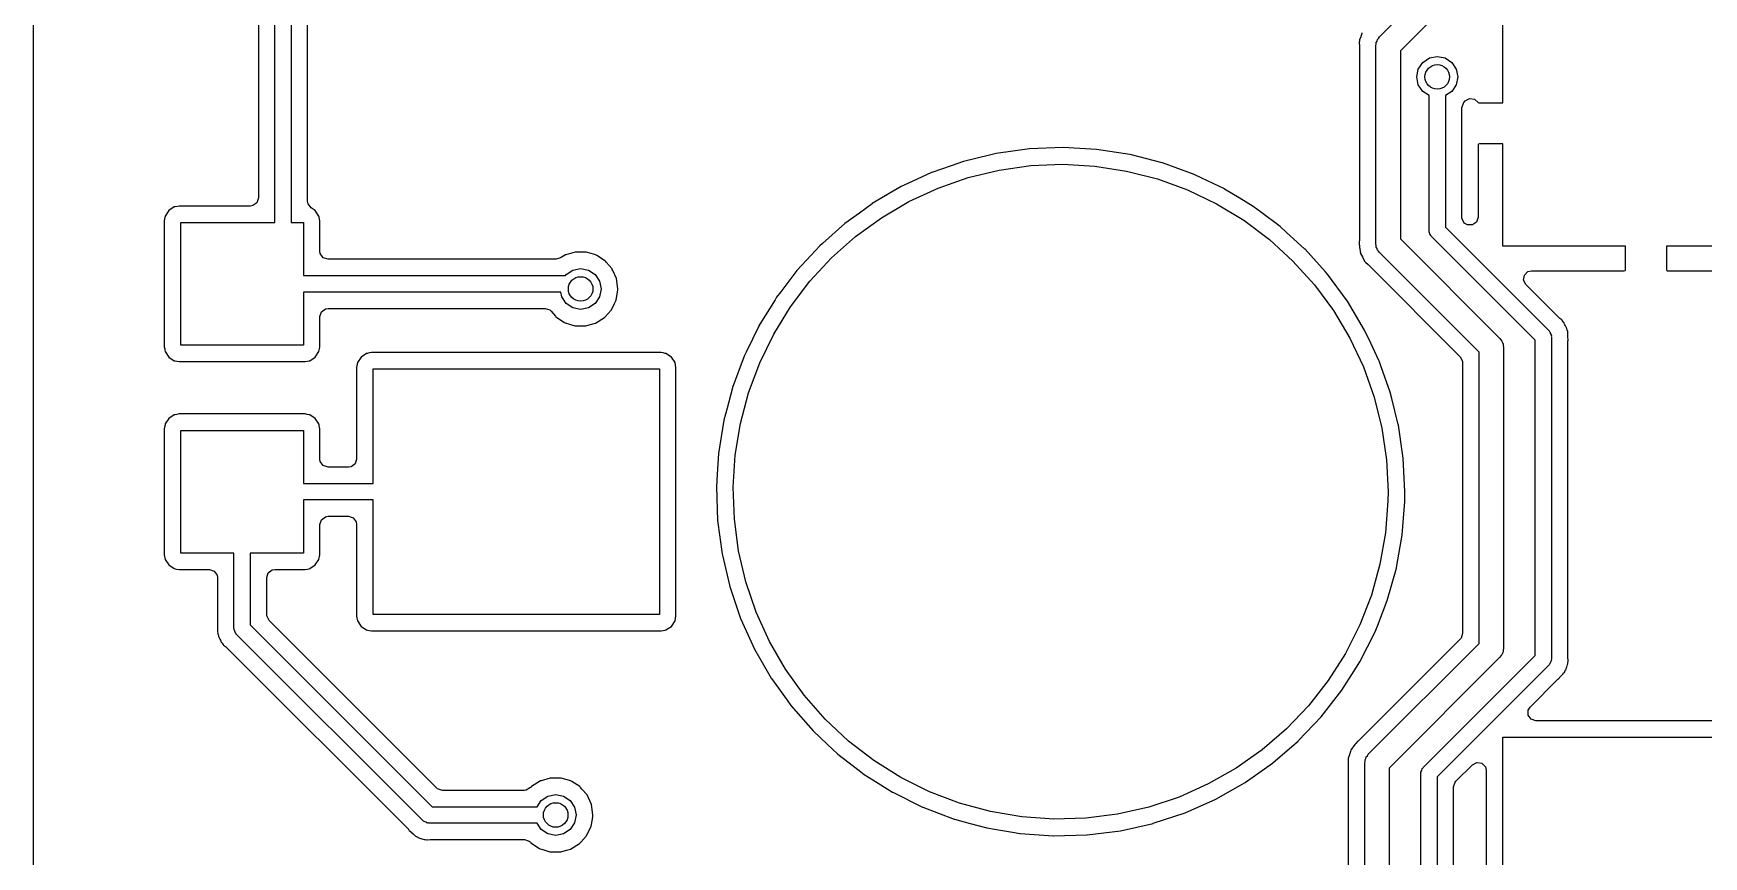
# Model space of a CAD drawing. Extents: x 0.04 to 2.01, y 0.04 to 5.04.
# Drawn here: x 0.037 to 0.841, y 2.354 to 2.75 of the extents above; entities that cross this region are included whole.
import ezdxf

# ---------------------------------------------------------------- set-up
doc = ezdxf.new("R2010")
doc.units = 0
doc.header["$MEASUREMENT"] = 0
doc.layers.add('BLACK', color=7, linetype='CONTINUOUS')

msp = doc.modelspace()

# ---------------------------------------------------------------- linework, layer by layer
at = {"layer": 'BLACK', "linetype": 'CONTINUOUS'}
for p, q in [((0.037421, 0.04722), (0.037421, 3.85916)), ((0.153543, 2.65906), (0.153543, 2.94583)), ((0.161417, 2.94665), (0.161417, 2.65906)), ((0.169311, 2.6693), (0.169311, 2.94114)), ((0.14565, 2.93914), (0.14565, 2.67085)), ((0.684801, 2.74827), (0.732045, 2.79551)), ((0.738667, 2.78543), (0.694882, 2.74165)), ((0.744094, 2.71654), (0.744094, 2.76575)), ((0.675818, 2.74827), (0.675301, 2.7468)), ((0.675874, 2.74845), (0.675818, 2.74827)), ((0.676321, 2.74994), (0.675874, 2.74845)), ((0.676413, 2.75025), (0.676321, 2.74994)), ((0.683862, 2.74705), (0.684412, 2.7476)), ((0.684412, 2.7476), (0.684801, 2.74827)), ((0.67517, 2.74609), (0.675097, 2.74585)), ((0.675097, 2.74585), (0.675109, 2.74553)), ((0.675109, 2.74553), (0.675174, 2.74388)), ((0.675174, 2.74615), (0.67517, 2.74609)), ((0.675177, 2.74621), (0.675174, 2.74615)), ((0.675174, 2.74388), (0.675177, 2.74372)), ((0.675195, 2.7465), (0.675177, 2.7463)), ((0.675177, 2.7463), (0.675177, 2.74621)), ((0.675177, 2.74372), (0.675177, 2.65059)), ((0.675301, 2.7468), (0.675195, 2.7465)), ((0.683071, 2.74409), (0.683272, 2.74485)), ((0.683071, 2.6487), (0.683071, 2.74409)), ((0.683272, 2.74562), (0.683661, 2.7463)), ((0.683272, 2.74485), (0.683272, 2.74562)), ((0.683661, 2.7463), (0.683862, 2.74705)), ((0.694882, 2.74165), (0.694882, 2.65115)), ((0.702756, 2.72906), (0.703505, 2.73282)), ((0.703505, 2.73282), (0.705639, 2.73601)), ((0.705639, 2.73601), (0.708832, 2.73815)), ((0.708832, 2.73815), (0.712598, 2.7389)), ((0.712598, 2.7389), (0.716365, 2.73815)), ((0.716365, 2.73815), (0.719558, 2.73601)), ((0.719558, 2.73601), (0.721692, 2.73282)), ((0.721692, 2.73282), (0.722441, 2.72906)), ((0.703505, 2.72529), (0.702756, 2.72906)), ((0.705639, 2.7221), (0.703505, 2.72529)), ((0.721692, 2.72529), (0.719558, 2.7221)), ((0.722441, 2.72906), (0.721692, 2.72529)), ((0.708661, 2.72008), (0.705639, 2.7221)), ((0.708661, 2.65508), (0.708661, 2.72008)), ((0.719558, 2.7221), (0.716535, 2.72008)), ((0.716535, 2.72008), (0.716535, 2.65671)), ((0.724429, 2.71419), (0.725174, 2.71648)), ((0.725174, 2.71648), (0.725437, 2.71681)), ((0.725437, 2.71681), (0.726041, 2.71747)), ((0.726041, 2.71747), (0.72813, 2.71867)), ((0.72813, 2.71867), (0.730525, 2.71842)), ((0.730525, 2.71842), (0.732311, 2.7168)), ((0.732311, 2.7168), (0.732342, 2.71673)), ((0.732342, 2.71673), (0.732608, 2.71654)), ((0.732608, 2.71654), (0.744094, 2.71654)), ((0.724429, 2.66159), (0.724429, 2.71419)), ((0.497328, 2.69141), (0.48484, 2.68839)), ((0.500471, 2.69217), (0.497328, 2.69141)), ((0.51649, 2.69442), (0.500471, 2.69217)), ((0.532652, 2.6951), (0.51649, 2.69442)), ((0.532747, 2.69509), (0.532652, 2.6951)), ((0.548708, 2.6942), (0.532747, 2.69509)), ((0.532747, 2.69509), (0.532747, 2.69509)), ((0.548803, 2.69419), (0.548708, 2.6942)), ((0.548708, 2.6942), (0.548708, 2.6942)), ((0.564789, 2.69172), (0.548803, 2.69419)), ((0.564881, 2.6917), (0.564789, 2.69172)), ((0.580366, 2.68772), (0.564881, 2.6917)), ((0.732401, 2.69669), (0.732283, 2.69653)), ((0.732283, 2.69653), (0.732283, 2.66153)), ((0.732901, 2.69685), (0.732401, 2.69669)), ((0.744094, 2.69685), (0.732901, 2.69685)), ((0.744094, 2.64764), (0.744094, 2.69685)), ((0.469471, 2.68304), (0.469385, 2.683)), ((0.469561, 2.68308), (0.469471, 2.68304)), ((0.478909, 2.68633), (0.469561, 2.68308)), ((0.469561, 2.68308), (0.469561, 2.68308)), ((0.484748, 2.68836), (0.478909, 2.68633)), ((0.48484, 2.68839), (0.484748, 2.68836)), ((0.48484, 2.68839), (0.48484, 2.68839)), ((0.487033, 2.6806), (0.501987, 2.68422)), ((0.501987, 2.68422), (0.517223, 2.68636)), ((0.517223, 2.68636), (0.532595, 2.687)), ((0.532595, 2.687), (0.547957, 2.68615)), ((0.547957, 2.68615), (0.563162, 2.68379)), ((0.563162, 2.68379), (0.578064, 2.67997)), ((0.580457, 2.6877), (0.580366, 2.68772)), ((0.580366, 2.68772), (0.580366, 2.68772)), ((0.595658, 2.68216), (0.580457, 2.6877)), ((0.454787, 2.67626), (0.451013, 2.67405)), ((0.460052, 2.67869), (0.454787, 2.67626)), ((0.458536, 2.66909), (0.472503, 2.67554)), ((0.469385, 2.683), (0.460052, 2.67869)), ((0.472503, 2.67554), (0.487033, 2.6806)), ((0.578064, 2.67997), (0.592522, 2.6747)), ((0.595745, 2.68212), (0.595658, 2.68216)), ((0.599408, 2.68037), (0.595745, 2.68212)), ((0.595745, 2.68212), (0.595745, 2.68212)), ((0.610247, 2.67517), (0.599408, 2.68037)), ((0.610328, 2.67512), (0.610247, 2.67517)), ((0.617392, 2.67085), (0.610328, 2.67512)), ((0.610328, 2.67512), (0.610328, 2.67512)), ((0.142956, 2.66714), (0.141752, 2.66695)), ((0.144905, 2.66856), (0.142956, 2.66714)), ((0.14565, 2.67085), (0.144905, 2.66856)), ((0.169552, 2.66795), (0.169311, 2.6693)), ((0.171043, 2.66606), (0.169552, 2.66795)), ((0.440757, 2.66802), (0.434668, 2.66359)), ((0.440758, 2.66802), (0.440757, 2.66802)), ((0.440834, 2.66807), (0.440758, 2.66802)), ((0.440916, 2.66812), (0.440834, 2.66807)), ((0.451013, 2.67405), (0.440916, 2.66812)), ((0.440916, 2.66812), (0.440916, 2.66812)), ((0.445266, 2.6613), (0.458536, 2.66909)), ((0.592522, 2.6747), (0.606398, 2.66805)), ((0.606398, 2.66805), (0.619558, 2.66008)), ((0.624084, 2.66679), (0.617392, 2.67085)), ((0.100713, 2.66153), (0.100374, 2.65983)), ((0.100374, 2.65983), (0.100374, 2.59922)), ((0.100757, 2.66176), (0.100713, 2.66153)), ((0.100832, 2.66214), (0.100757, 2.66176)), ((0.100757, 2.66176), (0.100757, 2.66176)), ((0.102577, 2.66475), (0.100832, 2.66214)), ((0.105188, 2.66649), (0.102577, 2.66475)), ((0.105564, 2.66657), (0.105188, 2.66649)), ((0.106713, 2.66679), (0.105564, 2.66657)), ((0.105564, 2.66657), (0.105564, 2.66657)), ((0.10749, 2.66695), (0.106713, 2.66679)), ((0.141752, 2.66695), (0.10749, 2.66695)), ((0.108268, 2.6), (0.108268, 2.65906)), ((0.108268, 2.65906), (0.153543, 2.65906)), ((0.161417, 2.65906), (0.167323, 2.65906)), ((0.167323, 2.65906), (0.167323, 2.63346)), ((0.173014, 2.66475), (0.171043, 2.66606)), ((0.174759, 2.66214), (0.173014, 2.66475)), ((0.174833, 2.66176), (0.174759, 2.66214)), ((0.174878, 2.66153), (0.174833, 2.66176)), ((0.174833, 2.66176), (0.174833, 2.66176)), ((0.175217, 2.65983), (0.174878, 2.66153)), ((0.175217, 2.64526), (0.175217, 2.65983)), ((0.434668, 2.66359), (0.427747, 2.65857)), ((0.432818, 2.65226), (0.445266, 2.6613)), ((0.619558, 2.66008), (0.631878, 2.65087)), ((0.62416, 2.66674), (0.624084, 2.66679)), ((0.627662, 2.66412), (0.62416, 2.66674)), ((0.62416, 2.66674), (0.62416, 2.66674)), ((0.637037, 2.6571), (0.627662, 2.66412)), ((0.724477, 2.66098), (0.724429, 2.66159)), ((0.725571, 2.65884), (0.724477, 2.66098)), ((0.731539, 2.65924), (0.72959, 2.65783)), ((0.732283, 2.66153), (0.731539, 2.65924)), ((0.427676, 2.6585), (0.416923, 2.64896)), ((0.421313, 2.64204), (0.432818, 2.65226)), ((0.427747, 2.65857), (0.427676, 2.6585)), ((0.637107, 2.65704), (0.637037, 2.6571)), ((0.640021, 2.65438), (0.637107, 2.65704)), ((0.637107, 2.65704), (0.637107, 2.65704)), ((0.648982, 2.6462), (0.640021, 2.65438)), ((0.694882, 2.65115), (0.742798, 2.60323)), ((0.70876, 2.65478), (0.708661, 2.65508)), ((0.70871, 2.65446), (0.70876, 2.65478)), ((0.709128, 2.65364), (0.70871, 2.65446)), ((0.709413, 2.65276), (0.709128, 2.65364)), ((0.70967, 2.65258), (0.709413, 2.65276)), ((0.709815, 2.65229), (0.70967, 2.65258)), ((0.759685, 2.60242), (0.709815, 2.65229)), ((0.716535, 2.65671), (0.766406, 2.60684)), ((0.72563, 2.65878), (0.725571, 2.65884)), ((0.727181, 2.65783), (0.72563, 2.65878)), ((0.72959, 2.65783), (0.727181, 2.65783)), ((0.175407, 2.64405), (0.175217, 2.64526)), ((0.176823, 2.6421), (0.175407, 2.64405)), ((0.293305, 2.64341), (0.291004, 2.64196)), ((0.293572, 2.64349), (0.293305, 2.64341)), ((0.297923, 2.64473), (0.293572, 2.64349)), ((0.293572, 2.64349), (0.293572, 2.64349)), ((0.29819, 2.64481), (0.297923, 2.64473)), ((0.297923, 2.64473), (0.297923, 2.64473)), ((0.298468, 2.64481), (0.29819, 2.64481)), ((0.300254, 2.6448), (0.298468, 2.64481)), ((0.303271, 2.64478), (0.300254, 2.6448)), ((0.305696, 2.64405), (0.303271, 2.64478)), ((0.307872, 2.6434), (0.305696, 2.64405)), ((0.308138, 2.64332), (0.307872, 2.6434)), ((0.307872, 2.6434), (0.307872, 2.6434)), ((0.308371, 2.64317), (0.308138, 2.64332)), ((0.312168, 2.64071), (0.308371, 2.64317)), ((0.411426, 2.64326), (0.404659, 2.63596)), ((0.415586, 2.64776), (0.411426, 2.64326)), ((0.41565, 2.64783), (0.415586, 2.64776)), ((0.415586, 2.64776), (0.415586, 2.64776)), ((0.416923, 2.64896), (0.41565, 2.64783)), ((0.631878, 2.65087), (0.643239, 2.64049)), ((0.649046, 2.64613), (0.648982, 2.6462)), ((0.658701, 2.6354), (0.649046, 2.64613)), ((0.67509, 2.64977), (0.675002, 2.64936)), ((0.675002, 2.64936), (0.67513, 2.64828)), ((0.675177, 2.65059), (0.67509, 2.64977)), ((0.67513, 2.64828), (0.67515, 2.64811)), ((0.67515, 2.64811), (0.675164, 2.64788)), ((0.675164, 2.64788), (0.675164, 2.64788)), ((0.675164, 2.64788), (0.675177, 2.64772)), ((0.675177, 2.64772), (0.675177, 2.64755)), ((0.675177, 2.64755), (0.675204, 2.6474)), ((0.675204, 2.6474), (0.675204, 2.6474)), ((0.675204, 2.6474), (0.675295, 2.64685)), ((0.675295, 2.64685), (0.675321, 2.64666)), ((0.675321, 2.64666), (0.675385, 2.64613)), ((0.675385, 2.64613), (0.675498, 2.64516)), ((0.675498, 2.64516), (0.675542, 2.6448)), ((0.675542, 2.6448), (0.675674, 2.64452)), ((0.675674, 2.64452), (0.675691, 2.64447)), ((0.675691, 2.64447), (0.675741, 2.64417)), ((0.675741, 2.64417), (0.676634, 2.64251)), ((0.683272, 2.64795), (0.683071, 2.6487)), ((0.683272, 2.64717), (0.683272, 2.64795)), ((0.683661, 2.6465), (0.683272, 2.64717)), ((0.683862, 2.64575), (0.683661, 2.6465)), ((0.684412, 2.6452), (0.683862, 2.64575)), ((0.684801, 2.64452), (0.684412, 2.6452)), ((0.732717, 2.59661), (0.684801, 2.64452)), ((0.80315, 2.64764), (0.744094, 2.64764)), ((0.80315, 2.63615), (0.80315, 2.64764)), ((0.88189, 2.64764), (0.822835, 2.64764)), ((0.822835, 2.64764), (0.822835, 2.63644)), ((0.179114, 2.64136), (0.176823, 2.6421)), ((0.288924, 2.64136), (0.179114, 2.64136)), ((0.291004, 2.64196), (0.288924, 2.64136)), ((0.293662, 2.63401), (0.296855, 2.63615)), ((0.296855, 2.63615), (0.300622, 2.6369)), ((0.300622, 2.6369), (0.304389, 2.63615)), ((0.304389, 2.63615), (0.307582, 2.63401)), ((0.312401, 2.64056), (0.312168, 2.64071)), ((0.312168, 2.64071), (0.312168, 2.64071)), ((0.312583, 2.64035), (0.312401, 2.64056)), ((0.312949, 2.63992), (0.312583, 2.64035)), ((0.312583, 2.64035), (0.312583, 2.64035)), ((0.315718, 2.63671), (0.312949, 2.63992)), ((0.315833, 2.63646), (0.315718, 2.63671)), ((0.316095, 2.63588), (0.315833, 2.63646)), ((0.315833, 2.63646), (0.315833, 2.63646)), ((0.31782, 2.63208), (0.316095, 2.63588)), ((0.404602, 2.63588), (0.396859, 2.62568)), ((0.404659, 2.63596), (0.404602, 2.63588)), ((0.404602, 2.63588), (0.404602, 2.63588)), ((0.410859, 2.63075), (0.421313, 2.64204)), ((0.643239, 2.64049), (0.653535, 2.62906)), ((0.659806, 2.63417), (0.658701, 2.6354)), ((0.676634, 2.64251), (0.676717, 2.64235)), ((0.676717, 2.64235), (0.677424, 2.64088)), ((0.677424, 2.64088), (0.677424, 2.64088)), ((0.677424, 2.64088), (0.67753, 2.64066)), ((0.67753, 2.64066), (0.677661, 2.6405)), ((0.677661, 2.6405), (0.67772, 2.64044)), ((0.67772, 2.64044), (0.677767, 2.64039)), ((0.677767, 2.64039), (0.677801, 2.64035)), ((0.677801, 2.64035), (0.677922, 2.64013)), ((0.677922, 2.64013), (0.678159, 2.63991)), ((0.678159, 2.63991), (0.678159, 2.63991)), ((0.678159, 2.63991), (0.679371, 2.63879)), ((0.679371, 2.63879), (0.679481, 2.63868)), ((0.679481, 2.63868), (0.723681, 2.59448)), ((0.754519, 2.6337), (0.756222, 2.6354)), ((0.756222, 2.6354), (0.757991, 2.63583)), ((0.757991, 2.63583), (0.802532, 2.63583)), ((0.802532, 2.63583), (0.803032, 2.63599)), ((0.803032, 2.63599), (0.80315, 2.63615)), ((0.822835, 2.63644), (0.822997, 2.63594)), ((0.822997, 2.63594), (0.823159, 2.63583)), ((0.823159, 2.63583), (0.883529, 2.63583)), ((0.167323, 2.63346), (0.293295, 2.63346)), ((0.293295, 2.63346), (0.293662, 2.63401)), ((0.307582, 2.63401), (0.309715, 2.63082)), ((0.309715, 2.63082), (0.310465, 2.62706)), ((0.310465, 2.62706), (0.309715, 2.62329)), ((0.318541, 2.62706), (0.31782, 2.63208)), ((0.318535, 2.62662), (0.318541, 2.62706)), ((0.401557, 2.6185), (0.410859, 2.63075)), ((0.653535, 2.62906), (0.662665, 2.61668)), ((0.659863, 2.6341), (0.659806, 2.63417)), ((0.669256, 2.62136), (0.659863, 2.6341)), ((0.754142, 2.63132), (0.754519, 2.6337)), ((0.755235, 2.62917), (0.754142, 2.63132)), ((0.771227, 2.61318), (0.755235, 2.62917)), ((0.291071, 2.62559), (0.167323, 2.62559)), ((0.167323, 2.62559), (0.167323, 2.6)), ((0.291529, 2.62329), (0.291071, 2.62559)), ((0.293662, 2.6201), (0.291529, 2.62329)), ((0.296855, 2.61796), (0.293662, 2.6201)), ((0.307582, 2.6201), (0.304389, 2.61796)), ((0.309715, 2.62329), (0.307582, 2.6201)), ((0.315477, 2.61704), (0.316949, 2.62007)), ((0.316949, 2.62007), (0.317571, 2.62136)), ((0.317571, 2.62136), (0.317692, 2.62161)), ((0.317571, 2.62136), (0.317571, 2.62136)), ((0.317692, 2.62161), (0.318535, 2.62662)), ((0.394147, 2.62188), (0.386878, 2.61007)), ((0.394879, 2.62307), (0.394147, 2.62188)), ((0.396859, 2.62568), (0.394879, 2.62307)), ((0.669406, 2.62115), (0.669256, 2.62136)), ((0.677689, 2.60726), (0.669406, 2.62115)), ((0.175217, 2.6138), (0.175961, 2.61609)), ((0.175217, 2.59922), (0.175217, 2.6138)), ((0.175961, 2.61609), (0.17791, 2.61751)), ((0.17791, 2.61751), (0.179114, 2.6177)), ((0.179114, 2.6177), (0.283501, 2.6177)), ((0.283501, 2.6177), (0.285792, 2.61695)), ((0.285792, 2.61695), (0.286485, 2.61631)), ((0.286485, 2.61631), (0.2885, 2.61391)), ((0.2885, 2.61391), (0.2885, 2.61391)), ((0.2885, 2.61391), (0.288679, 2.6137)), ((0.288679, 2.6137), (0.292908, 2.61088)), ((0.292908, 2.61088), (0.293173, 2.6108)), ((0.293173, 2.6108), (0.293173, 2.6108)), ((0.293173, 2.6108), (0.295333, 2.61012)), ((0.300622, 2.61721), (0.296855, 2.61796)), ((0.304389, 2.61796), (0.300622, 2.61721)), ((0.307738, 2.61061), (0.312068, 2.61327)), ((0.312068, 2.61327), (0.312456, 2.6137)), ((0.312456, 2.6137), (0.315291, 2.61683)), ((0.315291, 2.61683), (0.315477, 2.61704)), ((0.315291, 2.61683), (0.315291, 2.61683)), ((0.393495, 2.60539), (0.401557, 2.6185)), ((0.662665, 2.61668), (0.670543, 2.60346)), ((0.771624, 2.61283), (0.771227, 2.61318)), ((0.772538, 2.61214), (0.771624, 2.61283)), ((0.772727, 2.61183), (0.772538, 2.61214)), ((0.772732, 2.61183), (0.772727, 2.61183)), ((0.772727, 2.61183), (0.772727, 2.61183)), ((0.773294, 2.61111), (0.772732, 2.61183)), ((0.773465, 2.61094), (0.773294, 2.61111)), ((0.773623, 2.61075), (0.773465, 2.61094)), ((0.773732, 2.6105), (0.773623, 2.61075)), ((0.295333, 2.61012), (0.297757, 2.60937)), ((0.297757, 2.60937), (0.300297, 2.60932)), ((0.300297, 2.60932), (0.302559, 2.60928)), ((0.302559, 2.60928), (0.302559, 2.60928)), ((0.302559, 2.60928), (0.302837, 2.60927)), ((0.302837, 2.60927), (0.303105, 2.60935)), ((0.303105, 2.60935), (0.304749, 2.6098)), ((0.303105, 2.60935), (0.303105, 2.60935)), ((0.304749, 2.6098), (0.307738, 2.61061)), ((0.386361, 2.60921), (0.380212, 2.5966)), ((0.386403, 2.60929), (0.386361, 2.60921)), ((0.386361, 2.60921), (0.386361, 2.60921)), ((0.386878, 2.61007), (0.386403, 2.60929)), ((0.38675, 2.59157), (0.393495, 2.60539)), ((0.670543, 2.60346), (0.677094, 2.58954)), ((0.680625, 2.60102), (0.677689, 2.60726)), ((0.742798, 2.60323), (0.743187, 2.60256)), ((0.766406, 2.60684), (0.76655, 2.60656)), ((0.76655, 2.60656), (0.766807, 2.60637)), ((0.766807, 2.60637), (0.767092, 2.60549)), ((0.767092, 2.60549), (0.767511, 2.60467)), ((0.767511, 2.60467), (0.767461, 2.60436)), ((0.767461, 2.60436), (0.767559, 2.60406)), ((0.767559, 2.60406), (0.767559, 2.44906)), ((0.774037, 2.60979), (0.773732, 2.6105)), ((0.773732, 2.6105), (0.773732, 2.6105)), ((0.7743, 2.60928), (0.774037, 2.60979)), ((0.774851, 2.60839), (0.7743, 2.60928)), ((0.774934, 2.60794), (0.774851, 2.60839)), ((0.775184, 2.60712), (0.774934, 2.60794)), ((0.775221, 2.60703), (0.775184, 2.60712)), ((0.775363, 2.6067), (0.775221, 2.60703)), ((0.775221, 2.60703), (0.775221, 2.60703)), ((0.775377, 2.60634), (0.775363, 2.6067)), ((0.775407, 2.60553), (0.775377, 2.60634)), ((0.77542, 2.60533), (0.775407, 2.60553)), ((0.775453, 2.60516), (0.77542, 2.60533)), ((0.775453, 2.60439), (0.775453, 2.60516)), ((0.775456, 2.60424), (0.775453, 2.60439)), ((0.775529, 2.6023), (0.775456, 2.60424)), ((0.100374, 2.59922), (0.10058, 2.59819)), ((0.10058, 2.59819), (0.100709, 2.59754)), ((0.100709, 2.59754), (0.100832, 2.59692)), ((0.100832, 2.59692), (0.102577, 2.59431)), ((0.167323, 2.6), (0.108268, 2.6)), ((0.173014, 2.59431), (0.174759, 2.59692)), ((0.174759, 2.59692), (0.174882, 2.59754)), ((0.174882, 2.59754), (0.175011, 2.59819)), ((0.175011, 2.59819), (0.175217, 2.59922)), ((0.197707, 2.59602), (0.195096, 2.59427)), ((0.198084, 2.59609), (0.197707, 2.59602)), ((0.198977, 2.59627), (0.198084, 2.59609)), ((0.198084, 2.59609), (0.198084, 2.59609)), ((0.20001, 2.59648), (0.198977, 2.59627)), ((0.33936, 2.59648), (0.20001, 2.59648)), ((0.340394, 2.59627), (0.33936, 2.59648)), ((0.341286, 2.59609), (0.340394, 2.59627)), ((0.341663, 2.59602), (0.341286, 2.59609)), ((0.341286, 2.59609), (0.341286, 2.59609)), ((0.344274, 2.59427), (0.341663, 2.59602)), ((0.379312, 2.59475), (0.373673, 2.57959)), ((0.380212, 2.5966), (0.379312, 2.59475)), ((0.684536, 2.59271), (0.680625, 2.60102)), ((0.732717, 2.4565), (0.732717, 2.59661)), ((0.743187, 2.60256), (0.743736, 2.60201)), ((0.743736, 2.60201), (0.743938, 2.60126)), ((0.743938, 2.60126), (0.744326, 2.60058)), ((0.744326, 2.60058), (0.744326, 2.59981)), ((0.744326, 2.59981), (0.744528, 2.59906)), ((0.744528, 2.59906), (0.744528, 2.45406)), ((0.759685, 2.45069), (0.759685, 2.60242)), ((0.775453, 2.60195), (0.775465, 2.60211)), ((0.775453, 2.45013), (0.775453, 2.60195)), ((0.775465, 2.60211), (0.775529, 2.6023)), ((0.102577, 2.59431), (0.105188, 2.59256)), ((0.105188, 2.59256), (0.105564, 2.59249)), ((0.105564, 2.59249), (0.105564, 2.59249)), ((0.105564, 2.59249), (0.106457, 2.59231)), ((0.106457, 2.59231), (0.10749, 2.59211)), ((0.10749, 2.59211), (0.1681, 2.59211)), ((0.1681, 2.59211), (0.169134, 2.59231)), ((0.169134, 2.59231), (0.170026, 2.59249)), ((0.170026, 2.59249), (0.170403, 2.59256)), ((0.170026, 2.59249), (0.170026, 2.59249)), ((0.170403, 2.59256), (0.173014, 2.59431)), ((0.193352, 2.59166), (0.192894, 2.58936)), ((0.192894, 2.58936), (0.192894, 2.54526)), ((0.195096, 2.59427), (0.193352, 2.59166)), ((0.200787, 2.53346), (0.200787, 2.58858)), ((0.200787, 2.58858), (0.338583, 2.58858)), ((0.338583, 2.58858), (0.338583, 2.47047)), ((0.346018, 2.59166), (0.344274, 2.59427)), ((0.346476, 2.58936), (0.346018, 2.59166)), ((0.346476, 2.46969), (0.346476, 2.58936)), ((0.381387, 2.57714), (0.38675, 2.59157)), ((0.677094, 2.58954), (0.682255, 2.57504)), ((0.684576, 2.59262), (0.684536, 2.59271)), ((0.684536, 2.59271), (0.684536, 2.59271)), ((0.684608, 2.59253), (0.684576, 2.59262)), ((0.685671, 2.58955), (0.684608, 2.59253)), ((0.684608, 2.59253), (0.684608, 2.59253)), ((0.690003, 2.57738), (0.685671, 2.58955)), ((0.723681, 2.59448), (0.724775, 2.59233)), ((0.724775, 2.59233), (0.724823, 2.59172)), ((0.724823, 2.59172), (0.724823, 2.46139)), ((0.373649, 2.5795), (0.371063, 2.56971)), ((0.373673, 2.57959), (0.373649, 2.5795)), ((0.373649, 2.5795), (0.373649, 2.5795)), ((0.377457, 2.56227), (0.381387, 2.57714)), ((0.682255, 2.57504), (0.685977, 2.56012)), ((0.690772, 2.5743), (0.690003, 2.57738)), ((0.693878, 2.56184), (0.690772, 2.5743)), ((0.102577, 2.56475), (0.100832, 2.56214)), ((0.105188, 2.56649), (0.102577, 2.56475)), ((0.105564, 2.56657), (0.105188, 2.56649)), ((0.106457, 2.56674), (0.105564, 2.56657)), ((0.105564, 2.56657), (0.105564, 2.56657)), ((0.10749, 2.56695), (0.106457, 2.56674)), ((0.1681, 2.56695), (0.10749, 2.56695)), ((0.169134, 2.56674), (0.1681, 2.56695)), ((0.170026, 2.56657), (0.169134, 2.56674)), ((0.170403, 2.56649), (0.170026, 2.56657)), ((0.170026, 2.56657), (0.170026, 2.56657)), ((0.173014, 2.56475), (0.170403, 2.56649)), ((0.174759, 2.56214), (0.173014, 2.56475)), ((0.369541, 2.56395), (0.366954, 2.54798)), ((0.371063, 2.56971), (0.369541, 2.56395)), ((0.100664, 2.56129), (0.100374, 2.55983)), ((0.100374, 2.55983), (0.100374, 2.49922)), ((0.100757, 2.56176), (0.100664, 2.56129)), ((0.100832, 2.56214), (0.100757, 2.56176)), ((0.100757, 2.56176), (0.100757, 2.56176)), ((0.108268, 2.5), (0.108268, 2.55906)), ((0.108268, 2.55906), (0.167323, 2.55906)), ((0.167323, 2.55906), (0.167323, 2.53346)), ((0.174833, 2.56176), (0.174759, 2.56214)), ((0.174927, 2.56129), (0.174833, 2.56176)), ((0.174833, 2.56176), (0.174833, 2.56176)), ((0.175217, 2.55983), (0.174927, 2.56129)), ((0.175217, 2.54526), (0.175217, 2.55983)), ((0.374997, 2.54708), (0.377457, 2.56227)), ((0.685977, 2.56012), (0.688225, 2.54489)), ((0.693916, 2.56169), (0.693878, 2.56184)), ((0.69393, 2.56159), (0.693916, 2.56169)), ((0.69596, 2.54785), (0.69393, 2.56159)), ((0.69393, 2.56159), (0.69393, 2.56159)), ((0.366948, 2.54789), (0.366326, 2.538)), ((0.366949, 2.54789), (0.366948, 2.54789)), ((0.366954, 2.54798), (0.366949, 2.54789)), ((0.374031, 2.53173), (0.374997, 2.54708)), ((0.696279, 2.54568), (0.69596, 2.54785)), ((0.175407, 2.54405), (0.175217, 2.54526)), ((0.176823, 2.5421), (0.175407, 2.54405)), ((0.179114, 2.54136), (0.176823, 2.5421)), ((0.188996, 2.54136), (0.179114, 2.54136)), ((0.190201, 2.54155), (0.188996, 2.54136)), ((0.192149, 2.54296), (0.190201, 2.54155)), ((0.192894, 2.54526), (0.192149, 2.54296)), ((0.688225, 2.54489), (0.688976, 2.52953)), ((0.696284, 2.54559), (0.696279, 2.54568)), ((0.696587, 2.5394), (0.696284, 2.54559)), ((0.696284, 2.54559), (0.696284, 2.54559)), ((0.69707, 2.52953), (0.696587, 2.5394)), ((0.167323, 2.53346), (0.200787, 2.53346)), ((0.366326, 2.538), (0.365939, 2.53184)), ((0.365939, 2.53184), (0.366503, 2.51567)), ((0.374568, 2.51635), (0.374031, 2.53173)), ((0.200787, 2.52559), (0.167323, 2.52559)), ((0.167323, 2.52559), (0.167323, 2.5)), ((0.200787, 2.47047), (0.200787, 2.52559)), ((0.688915, 2.52513), (0.687735, 2.50979)), ((0.688976, 2.52953), (0.688915, 2.52513)), ((0.695764, 2.50878), (0.697005, 2.5249)), ((0.697005, 2.5249), (0.69707, 2.52953)), ((0.175217, 2.5138), (0.175961, 2.51609)), ((0.175961, 2.51609), (0.17791, 2.51751)), ((0.17791, 2.51751), (0.179114, 2.5177)), ((0.179114, 2.5177), (0.188996, 2.5177)), ((0.188996, 2.5177), (0.191287, 2.51695)), ((0.191287, 2.51695), (0.192703, 2.515)), ((0.192703, 2.515), (0.192894, 2.5138)), ((0.366503, 2.51567), (0.368643, 2.49964)), ((0.376603, 2.5011), (0.374568, 2.51635)), ((0.175217, 2.49922), (0.175217, 2.5138)), ((0.192894, 2.5138), (0.192894, 2.46969)), ((0.687735, 2.50979), (0.685063, 2.49464)), ((0.693161, 2.49401), (0.695747, 2.50868)), ((0.695747, 2.50868), (0.695764, 2.50878)), ((0.695747, 2.50868), (0.695747, 2.50868)), ((0.100374, 2.49922), (0.100832, 2.49692)), ((0.133858, 2.5), (0.108268, 2.5)), ((0.133858, 2.46388), (0.133858, 2.5)), ((0.167323, 2.5), (0.141732, 2.5)), ((0.141732, 2.5), (0.141732, 2.46551)), ((0.174759, 2.49692), (0.175217, 2.49922)), ((0.368643, 2.49964), (0.372337, 2.48389)), ((0.380116, 2.48612), (0.376603, 2.5011)), ((0.100832, 2.49692), (0.102577, 2.49431)), ((0.102577, 2.49431), (0.105188, 2.49256)), ((0.105188, 2.49256), (0.105564, 2.49249)), ((0.105564, 2.49249), (0.105564, 2.49249)), ((0.105564, 2.49249), (0.106261, 2.49235)), ((0.106261, 2.49235), (0.10749, 2.49211)), ((0.10749, 2.49211), (0.122067, 2.49211)), ((0.122067, 2.49211), (0.124358, 2.49136)), ((0.124358, 2.49136), (0.125774, 2.48941)), ((0.149626, 2.48821), (0.15037, 2.4905)), ((0.15037, 2.4905), (0.152319, 2.49192)), ((0.152319, 2.49192), (0.153524, 2.49211)), ((0.153524, 2.49211), (0.1681, 2.49211)), ((0.1681, 2.49211), (0.16933, 2.49235)), ((0.16933, 2.49235), (0.170026, 2.49249)), ((0.170026, 2.49249), (0.170403, 2.49256)), ((0.170026, 2.49249), (0.170026, 2.49249)), ((0.170403, 2.49256), (0.173014, 2.49431)), ((0.173014, 2.49431), (0.174759, 2.49692)), ((0.685063, 2.49464), (0.680925, 2.47982)), ((0.688605, 2.47726), (0.692955, 2.49284)), ((0.692955, 2.49284), (0.693161, 2.49401)), ((0.125774, 2.48941), (0.125965, 2.48821)), ((0.125965, 2.48821), (0.125965, 2.46599)), ((0.149626, 2.4704), (0.149626, 2.48821)), ((0.372337, 2.48389), (0.37755, 2.46858)), ((0.385075, 2.47156), (0.380116, 2.48612)), ((0.680925, 2.47982), (0.675361, 2.46547)), ((0.68401, 2.46542), (0.68857, 2.47718)), ((0.68857, 2.47718), (0.688605, 2.47726)), ((0.68857, 2.47718), (0.68857, 2.47718)), ((0.149674, 2.46979), (0.149626, 2.4704)), ((0.150768, 2.46764), (0.149674, 2.46979)), ((0.231381, 2.38703), (0.150768, 2.46764)), ((0.192894, 2.46969), (0.193352, 2.46739)), ((0.193352, 2.46739), (0.195096, 2.46478)), ((0.338583, 2.47047), (0.200787, 2.47047)), ((0.344274, 2.46478), (0.346018, 2.46739)), ((0.346018, 2.46739), (0.346476, 2.46969)), ((0.37755, 2.46858), (0.377589, 2.46849)), ((0.377589, 2.46849), (0.377589, 2.46849)), ((0.377589, 2.46849), (0.380253, 2.46262)), ((0.391431, 2.45754), (0.385075, 2.47156)), ((0.125953, 2.46583), (0.125889, 2.46564)), ((0.125889, 2.46564), (0.125909, 2.4651)), ((0.125909, 2.4651), (0.125962, 2.46369)), ((0.125965, 2.46599), (0.125953, 2.46583)), ((0.125962, 2.46369), (0.125965, 2.46355)), ((0.125965, 2.46355), (0.125965, 2.46278)), ((0.125965, 2.46278), (0.125997, 2.46261)), ((0.125997, 2.46261), (0.12601, 2.4624)), ((0.12601, 2.4624), (0.126054, 2.46124)), ((0.126054, 2.46124), (0.126196, 2.46091)), ((0.126196, 2.46091), (0.126196, 2.46091)), ((0.126196, 2.46091), (0.126233, 2.46082)), ((0.126233, 2.46082), (0.126484, 2.45999)), ((0.126484, 2.45999), (0.126567, 2.45955)), ((0.126567, 2.45955), (0.126755, 2.45924)), ((0.126755, 2.45924), (0.127117, 2.45866)), ((0.127117, 2.45866), (0.12738, 2.45815)), ((0.12738, 2.45815), (0.127794, 2.45719)), ((0.133956, 2.46358), (0.133858, 2.46388)), ((0.133907, 2.46327), (0.133956, 2.46358)), ((0.134325, 2.46244), (0.133907, 2.46327)), ((0.13461, 2.46157), (0.134325, 2.46244)), ((0.134867, 2.46138), (0.13461, 2.46157)), ((0.135011, 2.4611), (0.134867, 2.46138)), ((0.224838, 2.37127), (0.135011, 2.4611)), ((0.141732, 2.46551), (0.229253, 2.37799)), ((0.195096, 2.46478), (0.197707, 2.46304)), ((0.197707, 2.46304), (0.198084, 2.46296)), ((0.198084, 2.46296), (0.198084, 2.46296)), ((0.198084, 2.46296), (0.198977, 2.46278)), ((0.198977, 2.46278), (0.20001, 2.46258)), ((0.20001, 2.46258), (0.33936, 2.46258)), ((0.33936, 2.46258), (0.340394, 2.46278)), ((0.340394, 2.46278), (0.341286, 2.46296)), ((0.341286, 2.46296), (0.341663, 2.46304)), ((0.341286, 2.46296), (0.341286, 2.46296)), ((0.341663, 2.46304), (0.344274, 2.46478)), ((0.380253, 2.46262), (0.384232, 2.45384)), ((0.675361, 2.46547), (0.668424, 2.45174)), ((0.723681, 2.45863), (0.675199, 2.41015)), ((0.675461, 2.44774), (0.682755, 2.46218)), ((0.682755, 2.46218), (0.68401, 2.46542)), ((0.724078, 2.45909), (0.723681, 2.45863)), ((0.724823, 2.46139), (0.724078, 2.45909)), ((0.127794, 2.45719), (0.127952, 2.45699)), ((0.127952, 2.45699), (0.128124, 2.45682)), ((0.128124, 2.45682), (0.128686, 2.45611)), ((0.128686, 2.45611), (0.128879, 2.4558)), ((0.128879, 2.4558), (0.129794, 2.4551)), ((0.129794, 2.4551), (0.130191, 2.45476)), ((0.130191, 2.45476), (0.217767, 2.36718)), ((0.384232, 2.45384), (0.38428, 2.45376)), ((0.38428, 2.45376), (0.38428, 2.45376)), ((0.38428, 2.45376), (0.386679, 2.44961)), ((0.399123, 2.44422), (0.391431, 2.45754)), ((0.668424, 2.45174), (0.66018, 2.43875)), ((0.679446, 2.40323), (0.732717, 2.4565)), ((0.705838, 2.39684), (0.759685, 2.45069)), ((0.743187, 2.45055), (0.742798, 2.44988)), ((0.743736, 2.4511), (0.743187, 2.45055)), ((0.743938, 2.45185), (0.743736, 2.4511)), ((0.744326, 2.45253), (0.743938, 2.45185)), ((0.744528, 2.45406), (0.744326, 2.4533)), ((0.744326, 2.4533), (0.744326, 2.45253)), ((0.775488, 2.44961), (0.775453, 2.45013)), ((0.386679, 2.44961), (0.392321, 2.43984)), ((0.40808, 2.43171), (0.399123, 2.44422)), ((0.666794, 2.43409), (0.672735, 2.44345)), ((0.672735, 2.44345), (0.675411, 2.44766)), ((0.675411, 2.44766), (0.675461, 2.44774)), ((0.675411, 2.44766), (0.675411, 2.44766)), ((0.742798, 2.44988), (0.689528, 2.39661)), ((0.766406, 2.44627), (0.712559, 2.39242)), ((0.76655, 2.44655), (0.766406, 2.44627)), ((0.766807, 2.44674), (0.76655, 2.44655)), ((0.767092, 2.44762), (0.766807, 2.44674)), ((0.767511, 2.44844), (0.767092, 2.44762)), ((0.767559, 2.44906), (0.767461, 2.44875)), ((0.767461, 2.44875), (0.767511, 2.44844)), ((0.773001, 2.44177), (0.773551, 2.44236)), ((0.773551, 2.44236), (0.773795, 2.44262)), ((0.773551, 2.44236), (0.773551, 2.44236)), ((0.773795, 2.44262), (0.773929, 2.44296)), ((0.773929, 2.44296), (0.773963, 2.44304)), ((0.773929, 2.44296), (0.773929, 2.44296)), ((0.773963, 2.44304), (0.774369, 2.44381)), ((0.774369, 2.44381), (0.774422, 2.44388)), ((0.774422, 2.44388), (0.774626, 2.44418)), ((0.774422, 2.44388), (0.774422, 2.44388)), ((0.774626, 2.44418), (0.774805, 2.44493)), ((0.774805, 2.44493), (0.774868, 2.4452)), ((0.774868, 2.4452), (0.77504, 2.44574)), ((0.77504, 2.44574), (0.775327, 2.44646)), ((0.775327, 2.44646), (0.775428, 2.44672)), ((0.775327, 2.44646), (0.775327, 2.44646)), ((0.775428, 2.44672), (0.775453, 2.44697)), ((0.775453, 2.44721), (0.775558, 2.44811)), ((0.775453, 2.44697), (0.775453, 2.44721)), ((0.775643, 2.44847), (0.775488, 2.44961)), ((0.775558, 2.44811), (0.77556, 2.44812)), ((0.77556, 2.44812), (0.775643, 2.44847)), ((0.77556, 2.44812), (0.77556, 2.44812)), ((0.392321, 2.43984), (0.392376, 2.43976)), ((0.392376, 2.43976), (0.392376, 2.43976)), ((0.392376, 2.43976), (0.399904, 2.42924)), ((0.66018, 2.43875), (0.650708, 2.42663)), ((0.656834, 2.42134), (0.666794, 2.43409)), ((0.757263, 2.42596), (0.770498, 2.4392)), ((0.770498, 2.4392), (0.770621, 2.43931)), ((0.770621, 2.43931), (0.770798, 2.43939)), ((0.770798, 2.43939), (0.772121, 2.44082)), ((0.772121, 2.44082), (0.772223, 2.44092)), ((0.772223, 2.44092), (0.772766, 2.44147)), ((0.772766, 2.44147), (0.772866, 2.44161)), ((0.772866, 2.44161), (0.773001, 2.44177)), ((0.399904, 2.42924), (0.401737, 2.42668)), ((0.401737, 2.42668), (0.412392, 2.41451)), ((0.418214, 2.42013), (0.40808, 2.43171)), ((0.650708, 2.42663), (0.640098, 2.41548)), ((0.42943, 2.4096), (0.418214, 2.42013)), ((0.645928, 2.40989), (0.656769, 2.42127)), ((0.656769, 2.42127), (0.656834, 2.42134)), ((0.656769, 2.42127), (0.656769, 2.42127)), ((0.756312, 2.42441), (0.757263, 2.42596)), ((0.756312, 2.422), (0.756312, 2.42441)), ((0.757728, 2.42006), (0.756312, 2.422)), ((0.760019, 2.41931), (0.757728, 2.42006)), ((0.882667, 2.41931), (0.760019, 2.41931)), ((0.412392, 2.41451), (0.412462, 2.41445)), ((0.412462, 2.41445), (0.412462, 2.41445)), ((0.412462, 2.41445), (0.419355, 2.40797)), ((0.640098, 2.41548), (0.628451, 2.40543)), ((0.675199, 2.41015), (0.674557, 2.40963)), ((0.744094, 2.29331), (0.744094, 2.41142)), ((0.744094, 2.41142), (0.88189, 2.41142)), ((0.419355, 2.40797), (0.424185, 2.40344)), ((0.424185, 2.40344), (0.42426, 2.40338)), ((0.42426, 2.40338), (0.42426, 2.40338)), ((0.42426, 2.40338), (0.434636, 2.39539)), ((0.44162, 2.40021), (0.42943, 2.4096)), ((0.628451, 2.40543), (0.615878, 2.39656)), ((0.633505, 2.39912), (0.642699, 2.40705)), ((0.642699, 2.40705), (0.645679, 2.40962)), ((0.645679, 2.40962), (0.645928, 2.40989)), ((0.670382, 2.403), (0.66984, 2.40146)), ((0.670463, 2.40323), (0.670382, 2.403)), ((0.67052, 2.40341), (0.670463, 2.40323)), ((0.670885, 2.40463), (0.67052, 2.40341)), ((0.671059, 2.40521), (0.670885, 2.40463)), ((0.671236, 2.40546), (0.671059, 2.40521)), ((0.671261, 2.40551), (0.671236, 2.40546)), ((0.671363, 2.40579), (0.671261, 2.40551)), ((0.672526, 2.40727), (0.671363, 2.40579)), ((0.672636, 2.40742), (0.672526, 2.40727)), ((0.673054, 2.408), (0.672636, 2.40742)), ((0.673167, 2.40812), (0.673054, 2.408)), ((0.673272, 2.40824), (0.673167, 2.40812)), ((0.673426, 2.40841), (0.673272, 2.40824)), ((0.673272, 2.40824), (0.673272, 2.40824)), ((0.674207, 2.4094), (0.673426, 2.40841)), ((0.674477, 2.40958), (0.674207, 2.4094)), ((0.674557, 2.40963), (0.674477, 2.40958)), ((0.674477, 2.40958), (0.674477, 2.40958)), ((0.678306, 2.40126), (0.678508, 2.40201)), ((0.678508, 2.40201), (0.679057, 2.40256)), ((0.679057, 2.40256), (0.679446, 2.40323)), ((0.434636, 2.39539), (0.437001, 2.39357)), ((0.454668, 2.39206), (0.44162, 2.40021)), ((0.615878, 2.39656), (0.6025, 2.38896)), ((0.621291, 2.39049), (0.633355, 2.399)), ((0.633355, 2.399), (0.633356, 2.399)), ((0.633356, 2.399), (0.633433, 2.39905)), ((0.633433, 2.39905), (0.633505, 2.39912)), ((0.633505, 2.39912), (0.633505, 2.39912)), ((0.669815, 2.40105), (0.669742, 2.40081)), ((0.669742, 2.40081), (0.669755, 2.40049)), ((0.669755, 2.40049), (0.66982, 2.39884)), ((0.66982, 2.40111), (0.669815, 2.40105)), ((0.669823, 2.40117), (0.66982, 2.40111)), ((0.66982, 2.39884), (0.669823, 2.39868)), ((0.66984, 2.40146), (0.669823, 2.40126)), ((0.669823, 2.40126), (0.669823, 2.40117)), ((0.669823, 2.39868), (0.669823, 2.30975)), ((0.677717, 2.39906), (0.677918, 2.39981)), ((0.677717, 2.2565), (0.677717, 2.39906)), ((0.677918, 2.40058), (0.678306, 2.40126)), ((0.677918, 2.39981), (0.677918, 2.40058)), ((0.689528, 2.39661), (0.689528, 2.25406)), ((0.704685, 2.39406), (0.704783, 2.39436)), ((0.704685, 2.27406), (0.704685, 2.39406)), ((0.704734, 2.39467), (0.705152, 2.39549)), ((0.704783, 2.39436), (0.704734, 2.39467)), ((0.705152, 2.39549), (0.705437, 2.39637)), ((0.705437, 2.39637), (0.705694, 2.39656)), ((0.705694, 2.39656), (0.705838, 2.39684)), ((0.721594, 2.3903), (0.729547, 2.39825)), ((0.729547, 2.39825), (0.731693, 2.39934)), ((0.731693, 2.39934), (0.734073, 2.39897)), ((0.734073, 2.39897), (0.735776, 2.39726)), ((0.735776, 2.39726), (0.736201, 2.39549)), ((0.736201, 2.39549), (0.736201, 2.29253)), ((0.231846, 2.38663), (0.231381, 2.38703)), ((0.234137, 2.38589), (0.231846, 2.38663)), ((0.273648, 2.38589), (0.234137, 2.38589)), ((0.274495, 2.38598), (0.273648, 2.38589)), ((0.276569, 2.3872), (0.274495, 2.38598)), ((0.276825, 2.38749), (0.276569, 2.3872)), ((0.277009, 2.3877), (0.276825, 2.38749)), ((0.276825, 2.38749), (0.276825, 2.38749)), ((0.281305, 2.39041), (0.277009, 2.3877)), ((0.281572, 2.39049), (0.281305, 2.39041)), ((0.285923, 2.39173), (0.281572, 2.39049)), ((0.281572, 2.39049), (0.281572, 2.39049)), ((0.28619, 2.39181), (0.285923, 2.39173)), ((0.285923, 2.39173), (0.285923, 2.39173)), ((0.286468, 2.39181), (0.28619, 2.39181)), ((0.288254, 2.3918), (0.286468, 2.39181)), ((0.291271, 2.39178), (0.288254, 2.3918)), ((0.294102, 2.39093), (0.291271, 2.39178)), ((0.295872, 2.3904), (0.294102, 2.39093)), ((0.296138, 2.39032), (0.295872, 2.3904)), ((0.295872, 2.3904), (0.295872, 2.3904)), ((0.296371, 2.39017), (0.296138, 2.39032)), ((0.300168, 2.38771), (0.296371, 2.39017)), ((0.300401, 2.38756), (0.300168, 2.38771)), ((0.300168, 2.38771), (0.300168, 2.38771)), ((0.300583, 2.38735), (0.300401, 2.38756)), ((0.301266, 2.38655), (0.300583, 2.38735)), ((0.300583, 2.38735), (0.300583, 2.38735)), ((0.303718, 2.38371), (0.301266, 2.38655)), ((0.437001, 2.39357), (0.441221, 2.39093)), ((0.441221, 2.39093), (0.450639, 2.38505)), ((0.468449, 2.38522), (0.454668, 2.39206)), ((0.6025, 2.38896), (0.588445, 2.3827)), ((0.606149, 2.38174), (0.620215, 2.38973)), ((0.620215, 2.38973), (0.621291, 2.39049)), ((0.712559, 2.39242), (0.712559, 2.27569)), ((0.720453, 2.38754), (0.721197, 2.38983)), ((0.720453, 2.28057), (0.720453, 2.38754)), ((0.721197, 2.38983), (0.721594, 2.3903)), ((0.229253, 2.37799), (0.279643, 2.37799)), ((0.279643, 2.37799), (0.281662, 2.38101)), ((0.281662, 2.38101), (0.284855, 2.38315)), ((0.284855, 2.38315), (0.288622, 2.3839)), ((0.288622, 2.3839), (0.292389, 2.38315)), ((0.292389, 2.38315), (0.295582, 2.38101)), ((0.295582, 2.38101), (0.297715, 2.37782)), ((0.297715, 2.37782), (0.298465, 2.37406)), ((0.30582, 2.37908), (0.303718, 2.38371)), ((0.306541, 2.37406), (0.30582, 2.37908)), ((0.450639, 2.38505), (0.450639, 2.38505)), ((0.450639, 2.38505), (0.450719, 2.38499)), ((0.450719, 2.38499), (0.450805, 2.38495)), ((0.450805, 2.38495), (0.450805, 2.38495)), ((0.450805, 2.38495), (0.465123, 2.37784)), ((0.465123, 2.37784), (0.465209, 2.3778)), ((0.465209, 2.3778), (0.480331, 2.37206)), ((0.482832, 2.37975), (0.468449, 2.38522)), ((0.497679, 2.37572), (0.482832, 2.37975)), ((0.573846, 2.37785), (0.558842, 2.37444)), ((0.588445, 2.3827), (0.573846, 2.37785)), ((0.591371, 2.37516), (0.606149, 2.38174)), ((0.225121, 2.37113), (0.224838, 2.37127)), ((0.225308, 2.37087), (0.225121, 2.37113)), ((0.226185, 2.37059), (0.225308, 2.37087)), ((0.227006, 2.37017), (0.226185, 2.37059)), ((0.22732, 2.37022), (0.227006, 2.37017)), ((0.227622, 2.37012), (0.22732, 2.37022)), ((0.279643, 2.37012), (0.227622, 2.37012)), ((0.281662, 2.3671), (0.279643, 2.37012)), ((0.297715, 2.37029), (0.295582, 2.3671)), ((0.298465, 2.37406), (0.297715, 2.37029)), ((0.305692, 2.36861), (0.306269, 2.37203)), ((0.306269, 2.37203), (0.30651, 2.37347)), ((0.30651, 2.37347), (0.306535, 2.37362)), ((0.30651, 2.37347), (0.30651, 2.37347)), ((0.306535, 2.37362), (0.306541, 2.37406)), ((0.480331, 2.37206), (0.480422, 2.37203)), ((0.480422, 2.37203), (0.480422, 2.37203)), ((0.480422, 2.37203), (0.487978, 2.36998)), ((0.487978, 2.36998), (0.495942, 2.36782)), ((0.51285, 2.37316), (0.497679, 2.37572)), ((0.528198, 2.37208), (0.51285, 2.37316)), ((0.543578, 2.37251), (0.528198, 2.37208)), ((0.558842, 2.37444), (0.543578, 2.37251)), ((0.560341, 2.36649), (0.57593, 2.37003)), ((0.57593, 2.37003), (0.576022, 2.37005)), ((0.57593, 2.37003), (0.57593, 2.37003)), ((0.576022, 2.37005), (0.591371, 2.37516)), ((0.217767, 2.36718), (0.217873, 2.36706)), ((0.217873, 2.36706), (0.21796, 2.36688)), ((0.21796, 2.36688), (0.218224, 2.36663)), ((0.218224, 2.36663), (0.219387, 2.36556)), ((0.219387, 2.36556), (0.219492, 2.36545)), ((0.219492, 2.36545), (0.220035, 2.36491)), ((0.220035, 2.36491), (0.220181, 2.36481)), ((0.220181, 2.36481), (0.220335, 2.36468)), ((0.220335, 2.36468), (0.221191, 2.36388)), ((0.221191, 2.36388), (0.221525, 2.36375)), ((0.221525, 2.36375), (0.221525, 2.36375)), ((0.221525, 2.36375), (0.221612, 2.36371)), ((0.221612, 2.36371), (0.222372, 2.36331)), ((0.222372, 2.36331), (0.222449, 2.36326)), ((0.222449, 2.36326), (0.222449, 2.36326)), ((0.222449, 2.36326), (0.222746, 2.36305)), ((0.222746, 2.36305), (0.223096, 2.36297)), ((0.223096, 2.36297), (0.223096, 2.36297)), ((0.223096, 2.36297), (0.223766, 2.36281)), ((0.223766, 2.36281), (0.22431, 2.36264)), ((0.22431, 2.36264), (0.225284, 2.36225)), ((0.225284, 2.36225), (0.225532, 2.36222)), ((0.225532, 2.36222), (0.225775, 2.36222)), ((0.225775, 2.36222), (0.226675, 2.36212)), ((0.226675, 2.36212), (0.227034, 2.36203)), ((0.227034, 2.36203), (0.228173, 2.36219)), ((0.228173, 2.36219), (0.228698, 2.36222)), ((0.228698, 2.36222), (0.27358, 2.36222)), ((0.27358, 2.36222), (0.275871, 2.36148)), ((0.284855, 2.36496), (0.281662, 2.3671)), ((0.288622, 2.36421), (0.284855, 2.36496)), ((0.292389, 2.36496), (0.288622, 2.36421)), ((0.295582, 2.3671), (0.292389, 2.36496)), ((0.300812, 2.36109), (0.303291, 2.36383)), ((0.303291, 2.36383), (0.303477, 2.36404)), ((0.303291, 2.36383), (0.303291, 2.36383)), ((0.303477, 2.36404), (0.305692, 2.36861)), ((0.495942, 2.36782), (0.49971, 2.36718)), ((0.49971, 2.36718), (0.50931, 2.36556)), ((0.50931, 2.36556), (0.511891, 2.36512)), ((0.511891, 2.36512), (0.511986, 2.36511)), ((0.511986, 2.36511), (0.511986, 2.36511)), ((0.511986, 2.36511), (0.527934, 2.364)), ((0.527934, 2.364), (0.527934, 2.364)), ((0.527934, 2.364), (0.528029, 2.36399)), ((0.528029, 2.36399), (0.528123, 2.36399)), ((0.528123, 2.36399), (0.528124, 2.36399)), ((0.528124, 2.36399), (0.544103, 2.36444)), ((0.544103, 2.36444), (0.544104, 2.36444)), ((0.544104, 2.36444), (0.544199, 2.36444)), ((0.544199, 2.36444), (0.560248, 2.36647)), ((0.560248, 2.36647), (0.56034, 2.36649)), ((0.56034, 2.36649), (0.560341, 2.36649)), ((0.275871, 2.36148), (0.276289, 2.36109)), ((0.276289, 2.36109), (0.276293, 2.36109)), ((0.276293, 2.36109), (0.2765, 2.36091)), ((0.2765, 2.36091), (0.276679, 2.3607)), ((0.276679, 2.3607), (0.280908, 2.35788)), ((0.280908, 2.35788), (0.281173, 2.3578)), ((0.281173, 2.3578), (0.281173, 2.3578)), ((0.281173, 2.3578), (0.282411, 2.35741)), ((0.282411, 2.35741), (0.285757, 2.35637)), ((0.285757, 2.35637), (0.288297, 2.35632)), ((0.288297, 2.35632), (0.290559, 2.35628)), ((0.290559, 2.35628), (0.290559, 2.35628)), ((0.290559, 2.35628), (0.290837, 2.35627)), ((0.290837, 2.35627), (0.291105, 2.35635)), ((0.291105, 2.35635), (0.293819, 2.35709)), ((0.291105, 2.35635), (0.291105, 2.35635)), ((0.293819, 2.35709), (0.295738, 2.35761)), ((0.295738, 2.35761), (0.300068, 2.36027)), ((0.300068, 2.36027), (0.300812, 2.36109))]:
    msp.add_line(p, q, dxfattribs=at)
at = {"layer": 'BLACK'}
for centre in [(0.712598, 2.72906), (0.300622, 2.62706), (0.288622, 2.37406)]:
    msp.add_circle(centre, 0.005906, dxfattribs=at)

doc.saveas('drawing.dxf')
